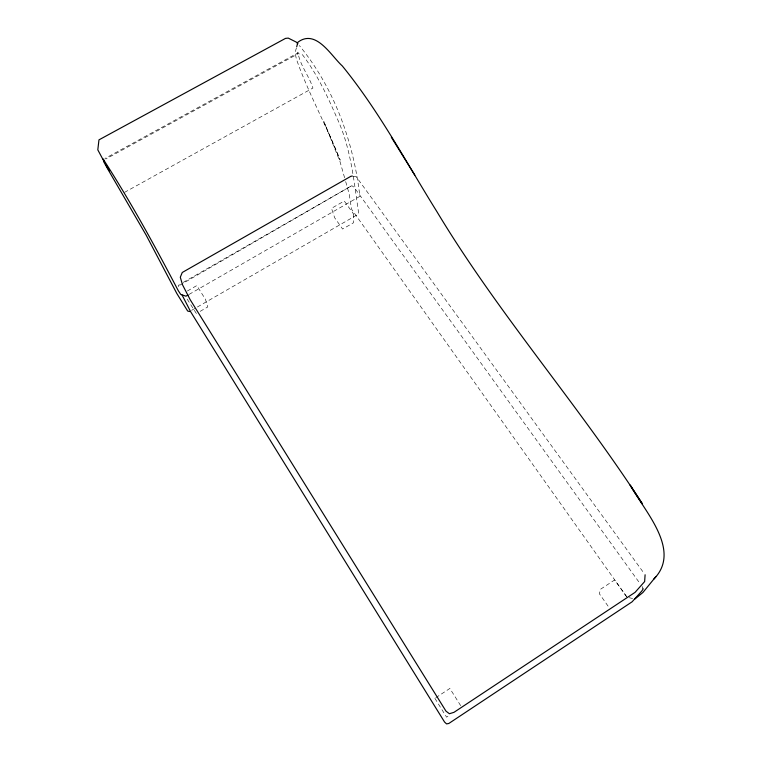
<?xml version="1.0" encoding="UTF-8"?>
<svg xmlns="http://www.w3.org/2000/svg" width="762" height="762" viewBox="0 0 762 762"><rect width="100%" height="100%" fill="white"/><g stroke="black" fill="none" stroke-linecap="round" stroke-linejoin="round"><path stroke-width="0.57" stroke-dasharray="3.81 2.86" d="M296.418 47.892C293.637 55.054 297.723 62.189 299.971 68.875C312.001 99.898 327.927 129.226 340.185 160.163L323.783 121.339L340.071 161.858L345.281 180.184M179.384 284.597L178.298 285.626L178.384 286.75M434.883 698.316L446.589 717.175L449.78 715.08M435.816 697.697L449.866 688.448L461.02 706.212M179.727 285.245L350.71 186.299L181.451 283.416M191.586 310.353L358.245 214.217L358.54 212.484C353.863 180.613 350.882 147.895 337.08 118.3C327.527 96.203 317.106 74.105 302.514 54.826L297.142 53.34L104.899 158.525M200.168 311.344L207.731 306.972L205.473 299.371L196.815 285.579L185.518 292.056M189.071 294.408L360.14 196.167L359.34 192.014C352.615 139.37 333.28 86.735 299.333 45.539M124.454 192.415L312.925 88.049C309.039 75.609 299.752 65.17 297.923 52.14L297.551 54.083L105.851 159.001M350.444 186.385L351.93 185.757L354.016 187.185L640.013 583.559M353.377 176.251L356.264 176.765L644.395 573.796M629.231 597.694L632.622 598.513M626.964 597.151L351.539 209.159L349.177 193.919L345.605 181.327M626.535 596.589L614.658 579.949L600.437 589.312L599.389 593.788L609.362 607.962M196.386 313.525L185.918 297.199M642.099 586.454L642.861 588.312M353.558 214.027L353.473 222.78L342.614 229.048L334.689 217.789L331.499 208.331L344.272 201.006L353.558 214.027"/><path stroke-width="1.14" d="M103.765 159.896L103.575 161.506L108.118 169.669L146.18 235.163L176.832 293.503L187.652 311.02L189.528 311.544M296.713 46.758L297.894 42.215C316.059 28.537 331.07 55.826 342.271 65.913C378.971 110.919 406.251 162.477 436.874 211.588C498.329 313.896 577.748 403.774 642.423 503.911L630.174 485.08C644.357 511.15 682.219 550.497 653.71 579.187M656.072 576.405L642.918 592.484L634.879 599.056M188.033 294.999L185.976 296.18L180.746 294.437L178.251 290.655C154.857 245.802 130.397 201.282 102.965 158.791M352.415 176.079L350.987 176.232L182.27 272.472L180.299 277.225L182.489 284.721L190.148 299.647L445.97 711.117L449.409 713.737L453.99 712.327L635.079 592.35L644.642 581.568L645.1 574.758M297.828 43.825L296.332 42.12L288.246 38.1L285.493 38.395L98.955 139.865L97.812 149.857L103.946 161.325M391.354 137.303L414.833 175.146M106.213 165.383L109.366 170.774M182.089 295.027L190.738 311.896L444.56 722.033L446.561 723.9L448.828 723.462L632.108 601.809L641.842 590.969L643.099 589.045L642.861 588.312"/></g></svg>
